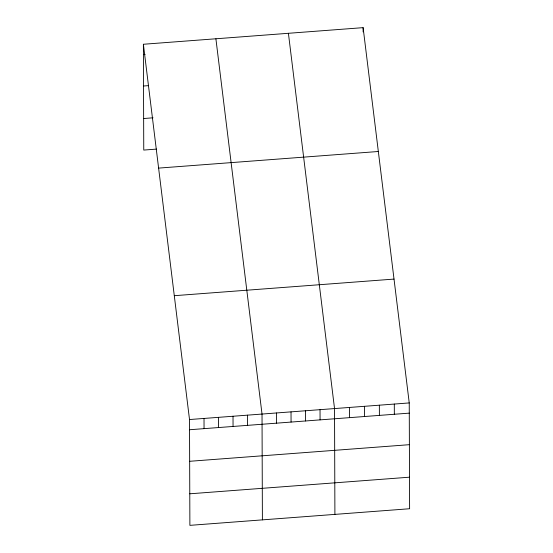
<?xml version="1.0" encoding="UTF-8"?>
<svg xmlns="http://www.w3.org/2000/svg" width="553" height="553" viewBox="0 0 553 553"><rect width="100%" height="100%" fill="white"/><g stroke="black" fill="none" stroke-linecap="round" stroke-linejoin="round"><path stroke-width="0.83" d="M143.386 44.261L363.114 27.65L409.241 402.93L409.614 508.739L189.886 525.35L189.513 419.54L143.386 44.261L143.759 150.07L156.554 149.103M143.427 54.464L145.128 54.339M143.531 86.012L148.653 85.625M143.649 118.522L153.029 117.81M158.607 168.105L378.335 151.494M174.292 295.696L394.019 279.085M189.513 419.54L409.241 402.93M189.548 429.743L409.275 413.132M189.658 461.292L409.386 444.681M189.776 493.801L409.503 477.191M288.41 33.298L334.537 408.577L334.904 514.387M215.898 38.779L262.025 414.059L262.392 519.868M394.303 404.056L394.337 414.259M379.358 405.19L379.393 415.393M363.114 27.65L363.134 31.901M364.42 406.317L364.455 416.52M349.475 407.45L349.51 417.653M320.035 409.676L320.069 419.879M305.533 410.768L305.567 420.971M291.03 411.867L291.065 422.07M276.528 412.96L276.562 423.169M247.523 415.158L247.557 425.361M233.02 416.25L233.055 426.453M218.518 417.349L218.553 427.552M204.016 418.441L204.05 428.651"/></g></svg>
